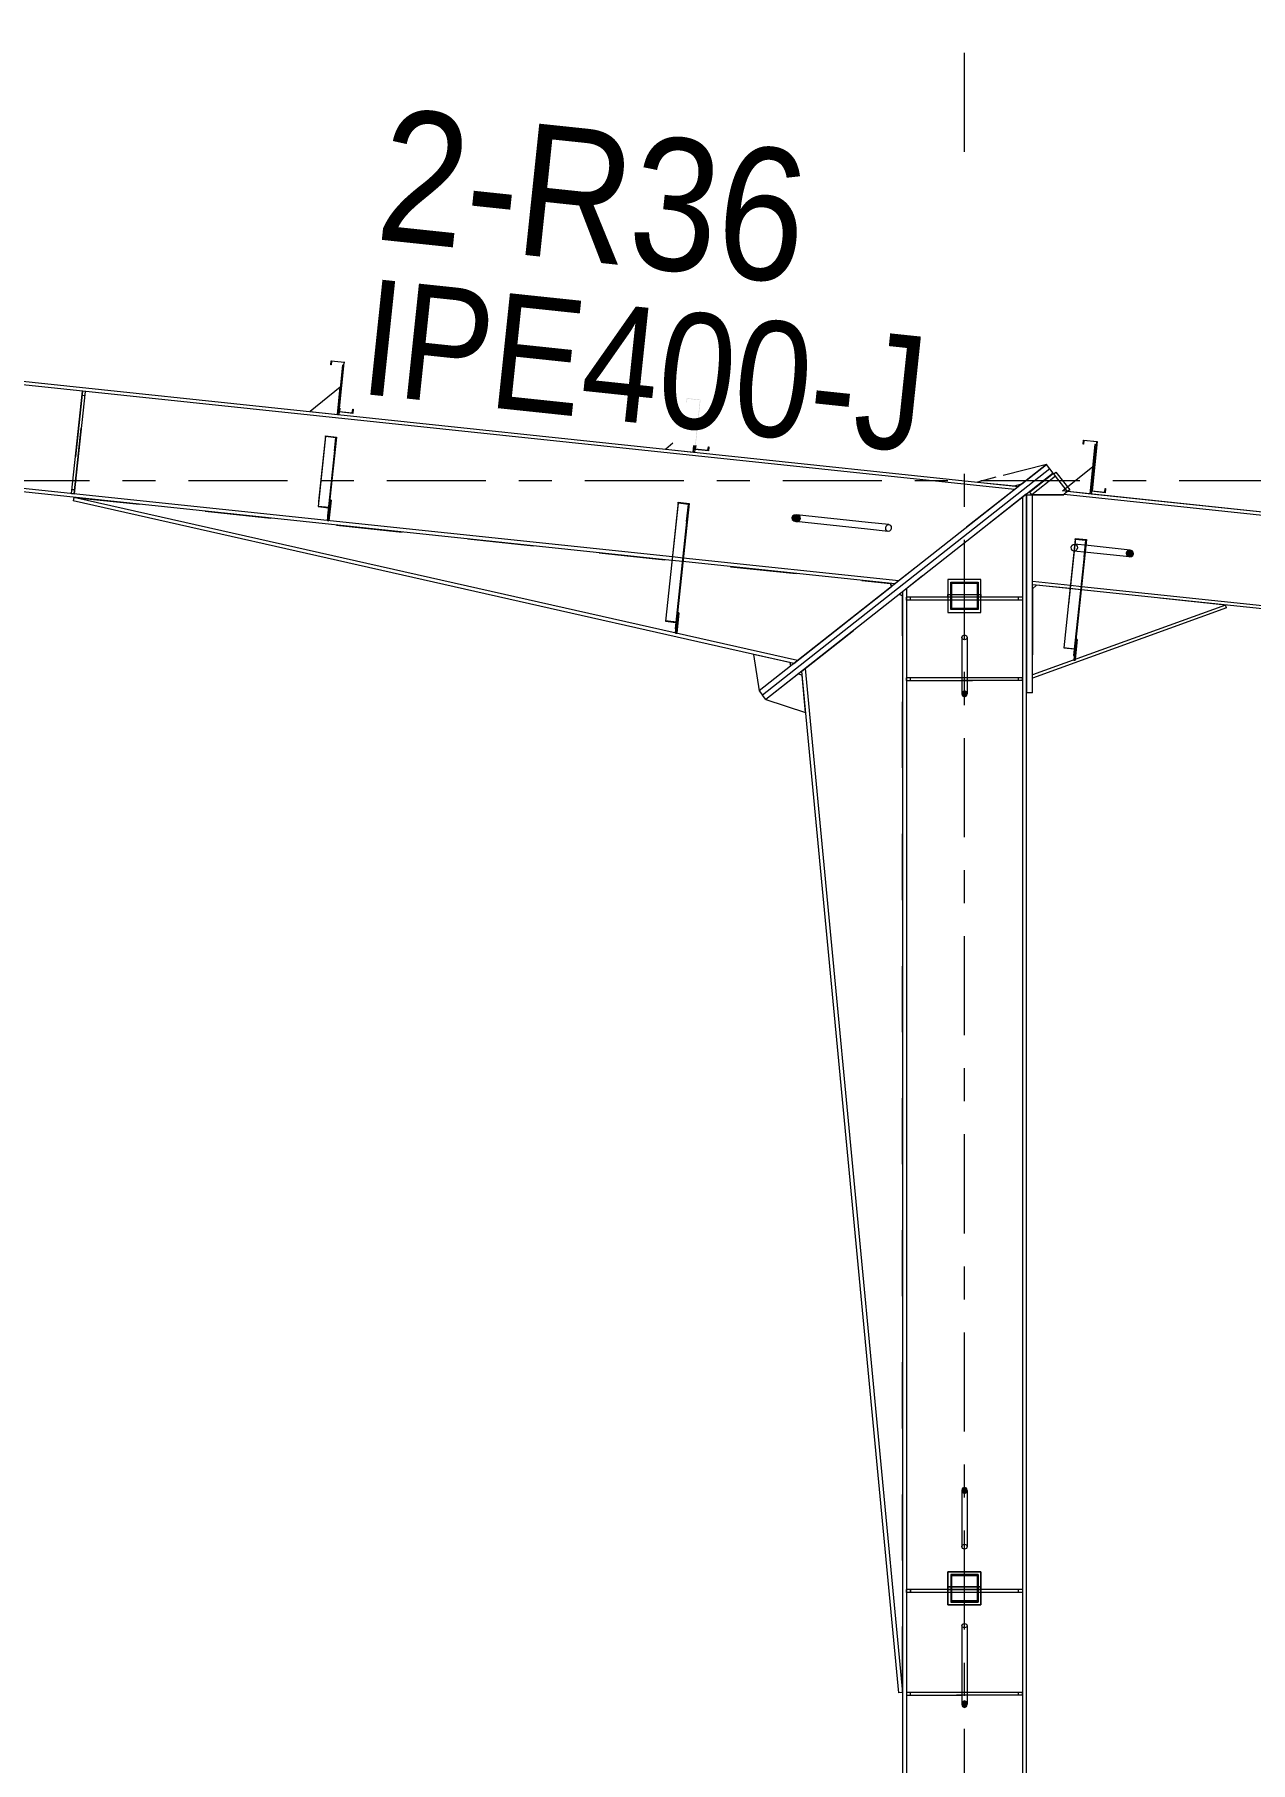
# Model space of a CAD drawing. Header units: millimetres. Extents: x -49 to 773, y -82 to 492.
# Drawn here: x 411.4 to 448.2, y 386.9 to 439.3 of the extents above; entities that cross this region are included whole.
import ezdxf

# ---------------------------------------------------------------- set-up
doc = ezdxf.new("R2010")
doc.units = ezdxf.units.MM
for name, pattern in [('XKITLINE00', [0]), ('XKITLINE02', [4, 2, -2]), ('XKITLINE03', [6, 3, -1, 1, -1])]:
    doc.linetypes.add(name, pattern=pattern)
for name, color, linetype, lineweight in [('Part', 2, 'Continuous', 0), ('PartMark', 7, 'Continuous', 0), ('S-grid', 1, 'Continuous', 0)]:
    doc.layers.add(name, color=color, linetype=linetype, lineweight=lineweight)
doc.styles.add('ARIAL', font='ARIAL.TTF')

# ---------------------------------------------------------------- blocks, each defined once
blk = doc.blocks.new('*A394')
at = {"layer": 'Part'}
h = blk.add_hatch(color=3, dxfattribs=at)
h.paths.add_polyline_path([(439.144, 421.842), (439.144, 422.675), (439.977, 422.675), (439.977, 421.842)], flags=17)
h.paths.add_polyline_path([(439.177, 422.642), (439.177, 421.875), (439.944, 421.875), (439.944, 422.642)])
blk = doc.blocks.new('*A396')
at = {"layer": 'Part'}
blk.add_hatch(color=3, dxfattribs=at).paths.add_polyline_path([(430.884, 425.064), (430.887, 425.092), (431.219, 425.057), (431.161, 424.509), (431.144, 424.51), (431.199, 425.031)], flags=17)
blk = doc.blocks.new('*A397')
at = {"layer": 'Part'}
blk.add_hatch(color=3, dxfattribs=at).paths.add_polyline_path([(420.204, 427.082), (420.206, 427.103), (420.538, 427.068), (420.493, 426.648), (420.477, 426.65), (420.519, 427.049)], flags=17)
blk = doc.blocks.new('*A398')
at = {"layer": 'Part'}
blk.add_hatch(color=3, dxfattribs=at).paths.add_polyline_path([(442.919, 423.971), (442.922, 423.997), (443.254, 423.962), (443.199, 423.442), (443.182, 423.444), (443.234, 423.938)], flags=17)
blk = doc.blocks.new('*A439')
at = {"layer": 'Part'}
blk.add_hatch(color=3, dxfattribs=at).paths.add_polyline_path([(439.56, 388.796), (439.619, 388.767), (439.644, 388.697), (439.619, 388.628), (439.56, 388.599), (439.501, 388.628), (439.477, 388.697), (439.501, 388.767)], flags=17)
blk = doc.blocks.new('*A446')
at = {"layer": 'Part'}
blk.add_hatch(color=3, dxfattribs=at).paths.add_polyline_path([(443.809, 425.399), (443.821, 425.509), (443.836, 425.507), (443.823, 425.383), (443.408, 425.426), (443.566, 426.92), (443.181, 426.96), (443.17, 426.851), (443.155, 426.852), (443.168, 426.977), (443.582, 426.933), (443.425, 425.44)], flags=17)
blk = doc.blocks.new('*A448')
at = {"layer": 'Part'}
blk.add_hatch(color=3, dxfattribs=at).paths.add_polyline_path([(431.792, 426.667), (431.804, 426.776), (431.819, 426.774), (431.806, 426.65), (431.391, 426.694), (431.549, 428.187), (431.164, 428.228), (431.153, 428.118), (431.138, 428.12), (431.151, 428.244), (431.565, 428.201), (431.408, 426.707)], flags=17)
blk = doc.blocks.new('*A449')
at = {"layer": 'Part'}
blk.add_hatch(color=3, dxfattribs=at).paths.add_polyline_path([(421.019, 427.803), (421.03, 427.912), (421.045, 427.911), (421.032, 427.786), (420.618, 427.83), (420.775, 429.324), (420.391, 429.364), (420.379, 429.255), (420.364, 429.256), (420.378, 429.381), (420.792, 429.337), (420.634, 427.844)], flags=17)
blk = doc.blocks.new('*A450')
at = {"layer": 'Part'}
blk.add_hatch(color=3, dxfattribs=at).paths.add_polyline_path([(439.56, 395.263), (439.619, 395.237), (439.644, 395.172), (439.619, 395.108), (439.56, 395.081), (439.501, 395.108), (439.477, 395.172), (439.501, 395.237)], flags=17)
blk = doc.blocks.new('*A451')
at = {"layer": 'Part'}
blk.add_hatch(color=3, dxfattribs=at).paths.add_polyline_path([(439.56, 419.384), (439.619, 419.358), (439.644, 419.293), (439.619, 419.229), (439.56, 419.202), (439.501, 419.229), (439.477, 419.293), (439.501, 419.358)], flags=17)
blk = doc.blocks.new('*A452')
at = {"layer": 'Part'}
h = blk.add_hatch(color=3, dxfattribs=at)
h.paths.add_polyline_path([(439.144, 391.79), (439.144, 392.623), (439.977, 392.623), (439.977, 391.79)], flags=17)
h.paths.add_polyline_path([(439.177, 392.59), (439.177, 391.823), (439.944, 391.823), (439.944, 392.59)])
blk = doc.blocks.new('*A457')
at = {"layer": 'Part'}
blk.add_hatch(color=3, dxfattribs=at).paths.add_polyline_path([(431.792, 426.667), (431.804, 426.776), (431.819, 426.774), (431.806, 426.65), (431.391, 426.694), (431.549, 428.187), (431.164, 428.228), (431.153, 428.118), (431.138, 428.12), (431.151, 428.244), (431.565, 428.201), (431.408, 426.707)], flags=17)
blk = doc.blocks.new('*A458')
at = {"layer": 'Part'}
blk.add_hatch(color=3, dxfattribs=at).paths.add_polyline_path([(421.019, 427.803), (421.03, 427.912), (421.045, 427.911), (421.032, 427.786), (420.618, 427.83), (420.775, 429.324), (420.391, 429.364), (420.379, 429.255), (420.364, 429.256), (420.378, 429.381), (420.792, 429.337), (420.634, 427.844)], flags=17)
blk = doc.blocks.new('*A459')
at = {"layer": 'Part'}
blk.add_hatch(color=3, dxfattribs=at).paths.add_polyline_path([(443.809, 425.399), (443.821, 425.509), (443.836, 425.507), (443.823, 425.383), (443.408, 425.426), (443.566, 426.92), (443.181, 426.96), (443.17, 426.851), (443.155, 426.852), (443.168, 426.977), (443.582, 426.933), (443.425, 425.44)], flags=17)
blk = doc.blocks.new('*A461')
at = {"layer": 'Part'}
blk.add_hatch(color=3, dxfattribs=at).paths.add_polyline_path([(434.536, 424.693), (434.58, 424.65), (434.592, 424.597), (434.569, 424.547), (434.518, 424.514), (434.451, 424.507), (434.388, 424.527), (434.344, 424.57), (434.332, 424.624), (434.355, 424.674), (434.407, 424.707), (434.473, 424.714)], flags=17)
blk = doc.blocks.new('*A465')
at = {"layer": 'Part'}
blk.add_hatch(color=3, dxfattribs=at).paths.add_polyline_path([(444.638, 423.628), (444.675, 423.585), (444.685, 423.532), (444.664, 423.482), (444.619, 423.448), (444.561, 423.44), (444.505, 423.46), (444.468, 423.502), (444.458, 423.556), (444.479, 423.606), (444.524, 423.64), (444.582, 423.648)], flags=17)
blk = doc.blocks.new('*A1512')
at = {"layer": 'S-grid', "color": 1, "linetype": 'XKITLINE03', "lineweight": 0}
blk.add_line((2.06, 425.748), (484.241, 425.748), dxfattribs=at)
blk = doc.blocks.new('*A1517')
at = {"layer": 'Part', "color": 7, "linetype": 'XKITLINE02', "lineweight": 0}
for p, q in [((442.318, 425.887), (441.602, 425.323)), ((442.687, 425.418), (442.318, 425.887)), ((442.687, 425.418), (442.586, 425.337)), ((441.619, 425.323), (441.602, 425.323))]:
    blk.add_line(p, q, dxfattribs=at)
at = {"layer": 'Part', "color": 2, "linetype": 'XKITLINE00', "lineweight": 0}
for p, q in [((442.569, 425.323), (441.619, 425.323)), ((442.586, 425.337), (442.569, 425.323))]:
    blk.add_line(p, q, dxfattribs=at)
blk = doc.blocks.new('*A1818')
at = {"layer": 'S-grid', "color": 1, "linetype": 'XKITLINE03', "lineweight": 0}
for p, q in [((439.56, 435.703), (439.56, 474.082)), ((439.56, 324.954), (439.56, 425.95))]:
    blk.add_line(p, q, dxfattribs=at)
blk = doc.blocks.new('*A1819')
at = {"layer": 'Part', "color": 2, "linetype": 'XKITLINE00', "lineweight": 0}
for p, q in [((441.076, 425.48), (342.097, 435.92)), ((342.108, 436.027), (441.198, 425.576)), ((430.702, 423.331), (344.845, 432.387)), ((430.713, 423.439), (344.856, 432.495)), ((437.57, 422.716), (431.044, 423.404)), ((437.448, 422.619), (431.033, 423.296))]:
    blk.add_line(p, q, dxfattribs=at)
at = {"layer": 'Part', "color": 7, "linetype": 'XKITLINE02', "lineweight": 0}
for p, q in [((441.198, 425.576), (437.448, 422.619)), ((431.033, 423.296), (430.702, 423.331)), ((431.044, 423.404), (430.713, 423.439))]:
    blk.add_line(p, q, dxfattribs=at)
blk = doc.blocks.new('*A1831')
at = {"layer": 'Part', "color": 2, "linetype": 'XKITLINE00', "lineweight": 0}
for p, q in [((439.144, 421.842), (439.144, 422.675)), ((439.144, 422.675), (439.977, 422.675)), ((439.177, 421.875), (439.177, 422.642)), ((439.177, 422.642), (439.944, 422.642)), ((439.944, 422.642), (439.944, 421.875)), ((439.977, 422.675), (439.977, 421.842)), ((439.977, 421.842), (439.144, 421.842)), ((439.944, 421.875), (439.177, 421.875))]:
    blk.add_line(p, q, dxfattribs=at)
blk = doc.blocks.new('*A1833')
at = {"layer": 'Part', "color": 7, "linetype": 'XKITLINE02', "lineweight": 0}
for p, q in [((442.687, 425.419), (442.586, 425.337)), ((443.399, 425.343), (442.687, 425.419)), ((442.687, 425.419), (442.687, 425.418)), ((441.619, 422.598), (441.619, 425.323)), ((441.619, 425.323), (442.569, 425.323)), ((442.586, 425.337), (442.569, 425.323)), ((452.93, 424.338), (452.06, 424.43)), ((463.703, 423.202), (462.833, 423.294)), ((443.093, 422.443), (442.762, 422.478)), ((443.103, 422.534), (442.772, 422.569)), ((474.477, 422.066), (473.607, 422.157)), ((485.251, 420.929), (484.38, 421.021)), ((496.024, 419.793), (495.154, 419.885)), ((504.335, 418.916), (503.709, 418.982)), ((504.335, 418.916), (503.709, 418.982)), ((504.335, 418.824), (504.133, 418.845)), ((504.335, 418.916), (504.335, 415.983))]:
    blk.add_line(p, q, dxfattribs=at)
at = {"layer": 'Part', "color": 2, "linetype": 'XKITLINE00', "lineweight": 0}
for p, q in [((442.687, 425.418), (442.586, 425.337)), ((503.709, 418.982), (442.687, 425.418)), ((442.586, 425.337), (504.133, 418.845)), ((452.06, 424.43), (443.399, 425.343)), ((462.833, 423.294), (452.93, 424.338)), ((473.607, 422.157), (463.703, 423.202)), ((442.772, 422.569), (441.619, 422.691)), ((442.762, 422.478), (441.619, 422.598)), ((504.335, 415.983), (443.093, 422.443)), ((504.335, 416.076), (443.103, 422.534)), ((484.38, 421.021), (474.477, 422.066)), ((495.154, 419.885), (485.251, 420.929)), ((503.709, 418.982), (496.024, 419.793))]:
    blk.add_line(p, q, dxfattribs=at)
blk = doc.blocks.new('*A1834')
at = {"layer": 'Part', "color": 2, "linetype": 'XKITLINE00', "lineweight": 0}
for p, q in [((412.586, 425.242), (412.562, 425.136)), ((434.393, 420.211), (412.562, 425.136)), ((434.503, 420.298), (412.586, 425.242)), ((434.503, 420.298), (437.35, 422.545)), ((437.324, 422.632), (437.351, 422.543)), ((437.35, 422.545), (437.324, 422.632)), ((437.351, 422.543), (437.35, 422.545))]:
    blk.add_line(p, q, dxfattribs=at)
at = {"layer": 'Part', "color": 7, "linetype": 'XKITLINE02', "lineweight": 0}
for p, q in [((412.586, 425.242), (437.324, 422.632)), ((434.393, 420.211), (437.351, 422.543))]:
    blk.add_line(p, q, dxfattribs=at)
blk = doc.blocks.new('*A1835')
at = {"layer": 'Part', "color": 2, "linetype": 'XKITLINE00', "lineweight": 0}
blk.add_line((430.732, 426.881), (430.513, 426.703), dxfattribs=at)
at = {"layer": 'Part', "color": 7, "linetype": 'XKITLINE02', "lineweight": 0}
for p, q in [((430.513, 426.703), (431.341, 426.615)), ((431.341, 426.615), (431.362, 426.814))]:
    blk.add_line(p, q, dxfattribs=at)
blk = doc.blocks.new('*A1836')
at = {"layer": 'Part', "color": 2, "linetype": 'XKITLINE00', "lineweight": 0}
for p, q in [((430.912, 421.749), (430.846, 421.128)), ((430.87, 421.754), (430.912, 421.749)), ((430.805, 421.132), (430.849, 421.55)), ((430.846, 421.128), (430.805, 421.132))]:
    blk.add_line(p, q, dxfattribs=at)
at = {"layer": 'Part', "color": 7, "linetype": 'XKITLINE02', "lineweight": 0}
for p, q in [((430.849, 421.55), (430.87, 421.754)), ((430.818, 421.256), (430.859, 421.252))]:
    blk.add_line(p, q, dxfattribs=at)
blk = doc.blocks.new('*A1837')
at = {"layer": 'Part', "color": 2, "linetype": 'XKITLINE00', "lineweight": 0}
for p, q in [((431.362, 426.814), (431.341, 426.615)), ((431.391, 426.694), (431.383, 426.611))]:
    blk.add_line(p, q, dxfattribs=at)
at = {"layer": 'Part', "color": 7, "linetype": 'XKITLINE02', "lineweight": 0}
for p, q in [((431.383, 426.611), (431.341, 426.615)), ((431.391, 426.694), (431.404, 426.81))]:
    blk.add_line(p, q, dxfattribs=at)
blk = doc.blocks.new('*A1838')
at = {"layer": 'Part', "color": 7, "linetype": 'XKITLINE02', "lineweight": 0}
for p, q in [((430.87, 421.754), (430.805, 421.132)), ((430.846, 421.128), (430.912, 421.749)), ((430.912, 421.749), (430.87, 421.754)), ((430.818, 421.256), (430.859, 421.252)), ((430.805, 421.132), (430.846, 421.128))]:
    blk.add_line(p, q, dxfattribs=at)
blk = doc.blocks.new('*A1839')
at = {"layer": 'Part', "color": 7, "linetype": 'XKITLINE02', "lineweight": 0}
for p, q in [((430.887, 425.092), (430.507, 421.49)), ((431.199, 425.031), (430.802, 421.266)), ((430.819, 421.265), (431.219, 425.057)), ((430.507, 421.49), (430.822, 421.457)), ((430.508, 421.5), (430.84, 421.465)), ((430.802, 421.266), (430.819, 421.265))]:
    blk.add_line(p, q, dxfattribs=at)
blk = doc.blocks.new('*A1840')
at = {"layer": 'Part', "color": 2, "linetype": 'XKITLINE00', "lineweight": 0}
for p, q in [((430.884, 425.064), (430.507, 421.49)), ((431.219, 425.057), (430.849, 421.55)), ((430.884, 425.064), (430.887, 425.092)), ((431.199, 425.031), (430.884, 425.064)), ((430.887, 425.092), (431.219, 425.057)), ((431.144, 424.51), (431.199, 425.031)), ((431.144, 424.51), (430.802, 421.266)), ((431.144, 424.51), (431.161, 424.509)), ((430.507, 421.49), (430.822, 421.457)), ((430.802, 421.266), (430.819, 421.265))]:
    blk.add_line(p, q, dxfattribs=at)
at = {"layer": 'Part', "color": 7, "linetype": 'XKITLINE02', "lineweight": 0}
for p, q in [((430.84, 421.465), (430.508, 421.5)), ((430.849, 421.55), (430.819, 421.265))]:
    blk.add_line(p, q, dxfattribs=at)
blk = doc.blocks.new('*A1841')
at = {"layer": 'Part', "color": 2, "linetype": 'XKITLINE00', "lineweight": 0}
blk.add_line((420.655, 428.58), (419.739, 427.839), dxfattribs=at)
at = {"layer": 'Part', "color": 7, "linetype": 'XKITLINE02', "lineweight": 0}
for p, q in [((420.568, 427.752), (420.655, 428.58)), ((419.739, 427.839), (420.568, 427.752))]:
    blk.add_line(p, q, dxfattribs=at)
blk = doc.blocks.new('*A1842')
at = {"layer": 'Part', "color": 2, "linetype": 'XKITLINE00', "lineweight": 0}
for p, q in [((420.271, 424.54), (420.309, 424.902)), ((420.378, 425.157), (420.312, 424.536)), ((420.336, 425.162), (420.378, 425.157))]:
    blk.add_line(p, q, dxfattribs=at)
at = {"layer": 'Part', "color": 7, "linetype": 'XKITLINE02', "lineweight": 0}
for p, q in [((420.309, 424.902), (420.336, 425.162)), ((420.312, 424.536), (420.271, 424.54)), ((420.284, 424.664), (420.325, 424.66))]:
    blk.add_line(p, q, dxfattribs=at)
blk = doc.blocks.new('*A1843')
at = {"layer": 'Part', "color": 2, "linetype": 'XKITLINE00', "lineweight": 0}
for p, q in [((420.725, 429.243), (420.568, 427.752)), ((420.766, 429.239), (420.725, 429.243)), ((420.618, 427.83), (420.609, 427.747))]:
    blk.add_line(p, q, dxfattribs=at)
at = {"layer": 'Part', "color": 7, "linetype": 'XKITLINE02', "lineweight": 0}
for p, q in [((420.618, 427.83), (420.766, 429.239)), ((420.609, 427.747), (420.568, 427.752))]:
    blk.add_line(p, q, dxfattribs=at)
blk = doc.blocks.new('*A1844')
at = {"layer": 'Part', "color": 7, "linetype": 'XKITLINE02', "lineweight": 0}
for p, q in [((420.336, 425.162), (420.271, 424.54)), ((420.312, 424.536), (420.378, 425.157)), ((420.378, 425.157), (420.336, 425.162)), ((420.271, 424.54), (420.312, 424.536)), ((420.284, 424.664), (420.325, 424.66))]:
    blk.add_line(p, q, dxfattribs=at)
blk = doc.blocks.new('*A1845')
at = {"layer": 'Part', "color": 7, "linetype": 'XKITLINE02', "lineweight": 0}
for p, q in [((420.206, 427.103), (419.98, 424.963)), ((420.519, 427.049), (420.269, 424.682)), ((420.286, 424.68), (420.538, 427.068)), ((419.98, 424.963), (420.295, 424.93)), ((419.982, 424.977), (420.313, 424.942)), ((420.269, 424.682), (420.286, 424.68))]:
    blk.add_line(p, q, dxfattribs=at)
blk = doc.blocks.new('*A1846')
at = {"layer": 'Part', "color": 2, "linetype": 'XKITLINE00', "lineweight": 0}
for p, q in [((420.204, 427.082), (419.98, 424.963)), ((420.204, 427.082), (420.206, 427.103)), ((420.519, 427.049), (420.204, 427.082)), ((420.206, 427.103), (420.538, 427.068)), ((420.538, 427.068), (420.309, 424.902)), ((420.477, 426.65), (420.519, 427.049)), ((420.477, 426.65), (420.269, 424.682)), ((420.493, 426.648), (420.477, 426.65)), ((419.98, 424.963), (420.295, 424.93)), ((420.269, 424.682), (420.286, 424.68))]:
    blk.add_line(p, q, dxfattribs=at)
at = {"layer": 'Part', "color": 7, "linetype": 'XKITLINE02', "lineweight": 0}
for p, q in [((419.982, 424.977), (420.313, 424.942)), ((420.309, 424.902), (420.286, 424.68))]:
    blk.add_line(p, q, dxfattribs=at)
blk = doc.blocks.new('*A1847')
at = {"layer": 'Part', "color": 7, "linetype": 'XKITLINE02', "lineweight": 0}
for p, q in [((434.533, 419.897), (433.544, 419.118)), ((434.749, 418.73), (434.643, 419.85))]:
    blk.add_line(p, q, dxfattribs=at)
at = {"layer": 'Part', "color": 2, "linetype": 'XKITLINE00', "lineweight": 0}
for p, q in [((434.643, 419.85), (434.533, 419.897)), ((433.544, 419.118), (434.749, 418.73))]:
    blk.add_line(p, q, dxfattribs=at)
blk = doc.blocks.new('*A1848')
at = {"layer": 'Part', "color": 2, "linetype": 'XKITLINE00', "lineweight": 0}
for p, q in [((433.174, 420.487), (433.338, 419.379)), ((434.271, 420.239), (434.295, 420.134))]:
    blk.add_line(p, q, dxfattribs=at)
at = {"layer": 'Part', "color": 7, "linetype": 'XKITLINE02', "lineweight": 0}
for p, q in [((434.271, 420.239), (433.174, 420.487)), ((434.295, 420.134), (433.338, 419.379))]:
    blk.add_line(p, q, dxfattribs=at)
blk = doc.blocks.new('*A1849')
at = {"layer": 'Part', "color": 2, "linetype": 'XKITLINE00', "lineweight": 0}
for p, q in [((442.042, 426.241), (433.338, 419.379)), ((442.145, 426.11), (433.441, 419.249)), ((442.145, 426.11), (442.042, 426.241)), ((433.338, 419.379), (433.441, 419.249))]:
    blk.add_line(p, q, dxfattribs=at)
blk = doc.blocks.new('*A1850')
at = {"layer": 'Part', "color": 2, "linetype": 'XKITLINE00', "lineweight": 0}
for p, q in [((442.145, 426.11), (433.441, 419.249)), ((442.248, 425.979), (433.544, 419.118)), ((442.248, 425.979), (442.145, 426.11)), ((433.544, 419.118), (433.441, 419.249))]:
    blk.add_line(p, q, dxfattribs=at)
blk = doc.blocks.new('*A1851')
at = {"layer": 'Part', "color": 2, "linetype": 'XKITLINE00', "lineweight": 0}
for p, q in [((442.912, 420.725), (442.869, 420.316)), ((442.976, 420.933), (442.913, 420.332)), ((442.935, 420.938), (442.976, 420.933))]:
    blk.add_line(p, q, dxfattribs=at)
at = {"layer": 'Part', "color": 7, "linetype": 'XKITLINE02', "lineweight": 0}
for p, q in [((442.912, 420.725), (442.935, 420.938)), ((442.911, 420.312), (442.869, 420.316)), ((442.882, 420.441), (442.924, 420.436)), ((442.913, 420.332), (442.911, 420.312))]:
    blk.add_line(p, q, dxfattribs=at)
blk = doc.blocks.new('*A1852')
at = {"layer": 'Part', "color": 2, "linetype": 'XKITLINE00', "lineweight": 0}
for p, q in [((443.515, 426.84), (443.358, 425.348)), ((443.557, 426.835), (443.515, 426.84)), ((443.408, 425.426), (443.399, 425.343)), ((443.399, 425.343), (443.358, 425.348))]:
    blk.add_line(p, q, dxfattribs=at)
at = {"layer": 'Part', "color": 7, "linetype": 'XKITLINE02', "lineweight": 0}
blk.add_line((443.408, 425.426), (443.557, 426.835), dxfattribs=at)
blk = doc.blocks.new('*A1853')
at = {"layer": 'Part', "color": 2, "linetype": 'XKITLINE00', "lineweight": 0}
for p, q in [((442.919, 423.971), (442.573, 420.684)), ((443.254, 423.962), (442.912, 420.725)), ((442.919, 423.971), (442.922, 423.997)), ((443.234, 423.938), (442.919, 423.971)), ((442.922, 423.997), (443.254, 423.962)), ((443.182, 423.444), (443.234, 423.938)), ((443.182, 423.444), (442.867, 420.45)), ((443.182, 423.444), (443.199, 423.442)), ((442.573, 420.684), (442.888, 420.651)), ((442.867, 420.45), (442.883, 420.449))]:
    blk.add_line(p, q, dxfattribs=at)
at = {"layer": 'Part', "color": 7, "linetype": 'XKITLINE02', "lineweight": 0}
for p, q in [((442.574, 420.695), (442.905, 420.66)), ((442.883, 420.449), (442.912, 420.725))]:
    blk.add_line(p, q, dxfattribs=at)
blk = doc.blocks.new('*A1854')
at = {"layer": 'Part', "color": 2, "linetype": 'XKITLINE00', "lineweight": 0}
for p, q in [((442.682, 425.559), (443.445, 426.177)), ((443.358, 425.348), (442.687, 425.419))]:
    blk.add_line(p, q, dxfattribs=at)
at = {"layer": 'Part', "color": 7, "linetype": 'XKITLINE02', "lineweight": 0}
for p, q in [((443.445, 426.177), (443.358, 425.348)), ((442.529, 425.435), (442.682, 425.559)), ((442.687, 425.419), (442.529, 425.435))]:
    blk.add_line(p, q, dxfattribs=at)
blk = doc.blocks.new('*A1855')
at = {"layer": 'Part', "color": 2, "linetype": 'XKITLINE00', "lineweight": 0}
for p, q in [((442.042, 426.241), (440.73, 425.905)), ((440.511, 425.849), (439.955, 425.707)), ((441.073, 425.589), (441.296, 425.653))]:
    blk.add_line(p, q, dxfattribs=at)
at = {"layer": 'Part', "color": 7, "linetype": 'XKITLINE02', "lineweight": 0}
for p, q in [((441.296, 425.653), (442.042, 426.241)), ((439.955, 425.707), (441.073, 425.589))]:
    blk.add_line(p, q, dxfattribs=at)
blk = doc.blocks.new('*A1856')
at = {"layer": 'Part', "color": 2, "linetype": 'XKITLINE00', "lineweight": 0}
for p, q in [((439.06, 422.217), (437.802, 422.217)), ((437.802, 422.134), (437.802, 422.217)), ((439.06, 422.134), (437.802, 422.134)), ((441.319, 422.217), (440.06, 422.217)), ((441.319, 422.134), (440.06, 422.134)), ((441.319, 422.217), (441.319, 422.134))]:
    blk.add_line(p, q, dxfattribs=at)
at = {"layer": 'Part', "color": 7, "linetype": 'XKITLINE02', "lineweight": 0}
for p, q in [((437.927, 422.134), (437.927, 422.217)), ((440.06, 422.217), (439.06, 422.217)), ((440.06, 422.134), (439.06, 422.134)), ((441.194, 422.134), (441.194, 422.217))]:
    blk.add_line(p, q, dxfattribs=at)
blk = doc.blocks.new('*A1857')
at = {"layer": 'Part', "color": 7, "linetype": 'XKITLINE02', "lineweight": 0}
for p, q in [((439.06, 422.217), (439.06, 422.3)), ((439.06, 422.3), (440.06, 422.3)), ((440.06, 422.3), (440.06, 422.217)), ((440.06, 422.217), (439.06, 422.217))]:
    blk.add_line(p, q, dxfattribs=at)
blk = doc.blocks.new('*A1858')
at = {"layer": 'Part', "color": 2, "linetype": 'XKITLINE00', "lineweight": 0}
for p, q in [((440.06, 422.759), (439.06, 422.759)), ((439.06, 422.759), (439.06, 421.759)), ((440.06, 421.759), (440.06, 422.759)), ((439.06, 421.759), (440.06, 421.759))]:
    blk.add_line(p, q, dxfattribs=at)
blk = doc.blocks.new('*A1859')
at = {"layer": 'Part', "color": 7, "linetype": 'XKITLINE02', "lineweight": 0}
for p, q in [((442.935, 420.938), (442.869, 420.316)), ((442.911, 420.312), (442.976, 420.933)), ((442.976, 420.933), (442.935, 420.938)), ((442.869, 420.316), (442.911, 420.312)), ((442.882, 420.441), (442.924, 420.436))]:
    blk.add_line(p, q, dxfattribs=at)
blk = doc.blocks.new('*A1860')
at = {"layer": 'Part', "color": 7, "linetype": 'XKITLINE02', "lineweight": 0}
for p, q in [((442.922, 423.997), (442.573, 420.684)), ((443.234, 423.938), (442.867, 420.45)), ((442.883, 420.449), (443.254, 423.962)), ((442.574, 420.695), (442.905, 420.66)), ((442.573, 420.684), (442.888, 420.651)), ((442.867, 420.45), (442.883, 420.449))]:
    blk.add_line(p, q, dxfattribs=at)
blk = doc.blocks.new('*A1861')
at = {"layer": 'Part', "color": 2, "linetype": 'XKITLINE00', "lineweight": 0}
for p, q in [((439.477, 419.782), (437.802, 419.782)), ((437.802, 419.699), (439.477, 419.699)), ((441.319, 419.782), (439.644, 419.782)), ((441.319, 419.699), (439.644, 419.699))]:
    blk.add_line(p, q, dxfattribs=at)
at = {"layer": 'Part', "color": 7, "linetype": 'XKITLINE02', "lineweight": 0}
for p, q in [((437.802, 419.782), (437.802, 419.699)), ((437.927, 419.699), (437.927, 419.782)), ((439.644, 419.782), (439.477, 419.782)), ((439.644, 419.699), (439.477, 419.699)), ((441.194, 419.699), (441.194, 419.782)), ((441.319, 419.782), (441.319, 419.699))]:
    blk.add_line(p, q, dxfattribs=at)
blk = doc.blocks.new('*A1862')
at = {"layer": 'Part', "color": 7, "linetype": 'XKITLINE02', "lineweight": 0}
for p, q in [((441.319, 419.782), (437.802, 419.782)), ((437.802, 419.699), (437.802, 419.782)), ((437.802, 419.699), (441.319, 419.699)), ((437.927, 419.699), (437.927, 419.782)), ((441.194, 419.699), (441.194, 419.782)), ((441.319, 419.699), (441.319, 419.782))]:
    blk.add_line(p, q, dxfattribs=at)
blk = doc.blocks.new('*A1863')
at = {"layer": 'Part', "color": 2, "linetype": 'XKITLINE00', "lineweight": 0}
for p, q in [((441.452, 419.323), (441.452, 425.323)), ((441.452, 425.323), (441.602, 425.323)), ((441.619, 425.323), (441.603, 425.323)), ((441.619, 419.323), (441.619, 425.323)), ((441.619, 419.323), (441.452, 419.323))]:
    blk.add_line(p, q, dxfattribs=at)
at = {"layer": 'Part', "color": 7, "linetype": 'XKITLINE02', "lineweight": 0}
for p, q in [((441.603, 425.323), (441.602, 425.323)), ((441.602, 425.323), (441.619, 425.323))]:
    blk.add_line(p, q, dxfattribs=at)
blk = doc.blocks.new('*A1864')
at = {"layer": 'Part', "color": 2, "linetype": 'XKITLINE00', "lineweight": 0}
for p, q in [((441.74, 422.586), (441.619, 422.477)), ((447.464, 421.982), (441.619, 419.863)), ((447.495, 421.896), (441.619, 419.765)), ((447.495, 421.896), (447.464, 421.982))]:
    blk.add_line(p, q, dxfattribs=at)
at = {"layer": 'Part', "color": 7, "linetype": 'XKITLINE02', "lineweight": 0}
for p, q in [((441.619, 422.477), (441.619, 419.765)), ((447.464, 421.982), (441.74, 422.586))]:
    blk.add_line(p, q, dxfattribs=at)
blk = doc.blocks.new('*A1865')
at = {"layer": 'Part', "color": 2, "linetype": 'XKITLINE00', "lineweight": 0}
for p, q in [((442.256, 425.965), (441.54, 425.401)), ((442.318, 425.887), (442.256, 425.965)), ((441.602, 425.323), (441.54, 425.401)), ((442.318, 425.887), (441.602, 425.323))]:
    blk.add_line(p, q, dxfattribs=at)
blk = doc.blocks.new('*A1866')
at = {"layer": 'Part', "color": 2, "linetype": 'XKITLINE00', "lineweight": 0}
for p, q in [((442.266, 425.952), (442.332, 426.004)), ((442.332, 426.004), (442.752, 425.47)), ((442.687, 425.418), (442.318, 425.887)), ((442.752, 425.47), (442.687, 425.418))]:
    blk.add_line(p, q, dxfattribs=at)
at = {"layer": 'Part', "color": 7, "linetype": 'XKITLINE02', "lineweight": 0}
blk.add_line((442.318, 425.887), (442.266, 425.952), dxfattribs=at)
blk = doc.blocks.new('*A1972')
at = {"layer": 'Part', "color": 7, "linetype": 'XKITLINE02', "lineweight": 0}
for p, q in [((439.477, 391.074), (439.501, 391.124)), ((439.477, 391.074), (439.477, 390.516)), ((439.501, 391.024), (439.477, 391.074)), ((439.501, 391.124), (439.56, 391.145)), ((439.56, 391.004), (439.501, 391.024)), ((439.56, 391.145), (439.619, 391.124)), ((439.619, 391.024), (439.56, 391.004)), ((439.619, 391.124), (439.644, 391.074)), ((439.644, 391.074), (439.619, 391.024)), ((439.644, 391.074), (439.644, 390.516))]:
    blk.add_line(p, q, dxfattribs=at)
at = {"layer": 'Part', "color": 2, "linetype": 'XKITLINE00', "lineweight": 0}
for p, q in [((439.477, 390.516), (439.477, 388.697)), ((439.644, 390.516), (439.644, 388.697)), ((439.56, 388.796), (439.501, 388.767)), ((439.619, 388.767), (439.56, 388.796)), ((439.501, 388.767), (439.477, 388.697)), ((439.477, 388.697), (439.501, 388.628)), ((439.501, 388.628), (439.56, 388.599)), ((439.56, 388.599), (439.619, 388.628)), ((439.644, 388.697), (439.619, 388.767)), ((439.619, 388.628), (439.644, 388.697))]:
    blk.add_line(p, q, dxfattribs=at)
blk = doc.blocks.new('*A1979')
at = {"layer": 'Part', "color": 2, "linetype": 'XKITLINE00', "lineweight": 0}
for p, q in [((443.155, 426.852), (443.168, 426.977)), ((443.168, 426.977), (443.582, 426.933)), ((443.17, 426.851), (443.155, 426.852)), ((443.181, 426.96), (443.17, 426.851)), ((443.566, 426.92), (443.181, 426.96)), ((443.408, 425.426), (443.566, 426.92)), ((443.582, 426.933), (443.425, 425.44)), ((443.823, 425.383), (443.408, 425.426)), ((443.425, 425.44), (443.809, 425.399)), ((443.809, 425.399), (443.821, 425.509)), ((443.821, 425.509), (443.836, 425.507)), ((443.836, 425.507), (443.823, 425.383))]:
    blk.add_line(p, q, dxfattribs=at)
blk = doc.blocks.new('*A1981')
at = {"layer": 'Part', "color": 2, "linetype": 'XKITLINE00', "lineweight": 0}
for p, q in [((431.391, 426.694), (431.404, 426.81)), ((431.806, 426.65), (431.391, 426.694)), ((431.419, 426.808), (431.408, 426.707)), ((431.408, 426.707), (431.792, 426.667)), ((431.792, 426.667), (431.803, 426.768)), ((431.803, 426.768), (431.804, 426.776)), ((431.804, 426.776), (431.819, 426.774)), ((431.818, 426.766), (431.806, 426.65)), ((431.819, 426.774), (431.818, 426.766))]:
    blk.add_line(p, q, dxfattribs=at)
blk = doc.blocks.new('*A1982')
at = {"layer": 'Part', "color": 2, "linetype": 'XKITLINE00', "lineweight": 0}
for p, q in [((420.364, 429.256), (420.378, 429.381)), ((420.379, 429.255), (420.364, 429.256)), ((420.378, 429.381), (420.779, 429.338)), ((420.391, 429.364), (420.379, 429.255)), ((420.775, 429.324), (420.391, 429.364)), ((420.618, 427.83), (420.775, 429.324)), ((420.779, 429.338), (420.792, 429.337)), ((421.032, 427.786), (420.618, 427.83)), ((420.645, 427.945), (420.634, 427.844)), ((420.634, 427.844), (421.019, 427.803)), ((421.019, 427.803), (421.03, 427.904)), ((421.03, 427.912), (421.045, 427.911)), ((421.03, 427.904), (421.03, 427.912)), ((421.045, 427.903), (421.032, 427.786)), ((421.045, 427.911), (421.045, 427.903))]:
    blk.add_line(p, q, dxfattribs=at)
blk = doc.blocks.new('*A1984')
at = {"layer": 'Part', "color": 7, "linetype": 'XKITLINE02', "lineweight": 0}
for p, q in [((441.435, 425.338), (437.685, 422.382)), ((437.802, 422.217), (437.802, 422.134)), ((441.319, 422.217), (441.319, 422.134)), ((437.802, 392.165), (437.802, 392.082)), ((441.319, 392.165), (441.319, 392.082))]:
    blk.add_line(p, q, dxfattribs=at)
at = {"layer": 'Part', "color": 2, "linetype": 'XKITLINE00', "lineweight": 0}
for p, q in [((441.319, 425.246), (441.319, 422.217)), ((441.435, 425.338), (441.435, 350.707)), ((437.685, 422.382), (437.685, 350.707)), ((437.802, 422.474), (437.802, 422.217)), ((437.802, 422.134), (437.802, 392.165)), ((441.319, 422.134), (441.319, 392.165)), ((437.802, 392.082), (437.802, 350.707)), ((441.319, 392.082), (441.319, 350.707))]:
    blk.add_line(p, q, dxfattribs=at)
blk = doc.blocks.new('*A1985')
at = {"layer": 'Part', "color": 2, "linetype": 'XKITLINE00', "lineweight": 0}
for p, q in [((439.501, 395.237), (439.477, 395.172)), ((439.477, 395.172), (439.477, 393.89)), ((439.477, 395.172), (439.501, 395.108)), ((439.56, 395.263), (439.501, 395.237)), ((439.501, 395.108), (439.56, 395.081)), ((439.619, 395.237), (439.56, 395.263)), ((439.56, 395.081), (439.619, 395.108)), ((439.644, 395.172), (439.619, 395.237)), ((439.619, 395.108), (439.644, 395.172)), ((439.644, 395.172), (439.644, 393.89))]:
    blk.add_line(p, q, dxfattribs=at)
at = {"layer": 'Part', "color": 7, "linetype": 'XKITLINE02', "lineweight": 0}
for p, q in [((439.477, 393.89), (439.477, 393.467)), ((439.477, 393.467), (439.501, 393.52)), ((439.501, 393.52), (439.56, 393.543)), ((439.56, 393.543), (439.619, 393.52)), ((439.619, 393.52), (439.644, 393.467)), ((439.644, 393.89), (439.644, 393.467)), ((439.501, 393.413), (439.477, 393.467)), ((439.56, 393.391), (439.501, 393.413)), ((439.619, 393.413), (439.56, 393.391)), ((439.644, 393.467), (439.619, 393.413))]:
    blk.add_line(p, q, dxfattribs=at)
blk = doc.blocks.new('*A1986')
at = {"layer": 'Part', "color": 7, "linetype": 'XKITLINE02', "lineweight": 0}
for p, q in [((439.477, 420.999), (439.501, 421.053)), ((439.477, 420.999), (439.477, 420.575)), ((439.501, 420.945), (439.477, 420.999)), ((439.501, 421.053), (439.56, 421.075)), ((439.56, 420.923), (439.501, 420.945)), ((439.56, 421.075), (439.619, 421.053)), ((439.619, 420.945), (439.56, 420.923)), ((439.619, 421.053), (439.644, 420.999)), ((439.644, 420.999), (439.619, 420.945)), ((439.644, 420.999), (439.644, 420.575))]:
    blk.add_line(p, q, dxfattribs=at)
at = {"layer": 'Part', "color": 2, "linetype": 'XKITLINE00', "lineweight": 0}
for p, q in [((439.477, 420.575), (439.477, 419.293)), ((439.644, 420.575), (439.644, 419.293)), ((439.501, 419.358), (439.477, 419.293)), ((439.477, 419.293), (439.501, 419.229)), ((439.56, 419.384), (439.501, 419.358)), ((439.501, 419.229), (439.56, 419.202)), ((439.619, 419.358), (439.56, 419.384)), ((439.56, 419.202), (439.619, 419.229)), ((439.644, 419.293), (439.619, 419.358)), ((439.619, 419.229), (439.644, 419.293))]:
    blk.add_line(p, q, dxfattribs=at)
blk = doc.blocks.new('*A1987')
at = {"layer": 'Part', "color": 7, "linetype": 'XKITLINE02', "lineweight": 0}
for p, q in [((434.631, 419.975), (437.588, 422.306)), ((437.588, 422.306), (437.685, 422.26)), ((437.685, 389.049), (437.685, 422.26)), ((437.685, 422.26), (437.685, 422.26)), ((437.685, 389.049), (437.685, 422.26)), ((437.685, 422.26), (437.685, 422.26))]:
    blk.add_line(p, q, dxfattribs=at)
at = {"layer": 'Part', "color": 2, "linetype": 'XKITLINE00', "lineweight": 0}
for p, q in [((437.685, 422.26), (437.588, 422.306)), ((437.569, 389.038), (434.631, 419.975)), ((434.74, 420.061), (437.685, 389.049)), ((437.685, 389.049), (437.569, 389.038))]:
    blk.add_line(p, q, dxfattribs=at)
blk = doc.blocks.new('*A1988')
at = {"layer": 'Part', "color": 2, "linetype": 'XKITLINE00', "lineweight": 0}
for p, q in [((439.144, 392.623), (439.144, 391.79)), ((439.144, 392.623), (439.977, 392.623)), ((439.177, 391.823), (439.177, 392.59)), ((439.177, 392.59), (439.944, 392.59)), ((439.944, 392.59), (439.944, 391.823)), ((439.977, 392.623), (439.977, 391.79)), ((439.977, 391.79), (439.144, 391.79)), ((439.944, 391.823), (439.177, 391.823))]:
    blk.add_line(p, q, dxfattribs=at)
blk = doc.blocks.new('*A1990')
at = {"layer": 'Part', "color": 7, "linetype": 'XKITLINE02', "lineweight": 0}
for p, q in [((441.319, 389.049), (437.802, 389.049)), ((437.802, 389.049), (437.802, 388.965)), ((441.319, 388.965), (437.802, 388.965)), ((437.927, 388.965), (437.927, 389.049)), ((441.194, 388.965), (441.194, 389.049)), ((441.319, 388.965), (441.319, 389.049))]:
    blk.add_line(p, q, dxfattribs=at)
blk = doc.blocks.new('*A1991')
at = {"layer": 'Part', "color": 2, "linetype": 'XKITLINE00', "lineweight": 0}
for p, q in [((439.477, 389.049), (437.802, 389.049)), ((437.802, 388.965), (439.477, 388.965)), ((441.319, 389.049), (439.644, 389.049)), ((441.319, 388.965), (439.644, 388.965))]:
    blk.add_line(p, q, dxfattribs=at)
at = {"layer": 'Part', "color": 7, "linetype": 'XKITLINE02', "lineweight": 0}
for p, q in [((437.802, 389.049), (437.802, 388.965)), ((437.927, 388.965), (437.927, 389.049)), ((439.644, 389.049), (439.477, 389.049)), ((439.644, 388.965), (439.477, 388.965)), ((441.194, 388.965), (441.194, 389.049)), ((441.319, 389.049), (441.319, 388.965))]:
    blk.add_line(p, q, dxfattribs=at)
blk = doc.blocks.new('*A1992')
at = {"layer": 'Part', "color": 2, "linetype": 'XKITLINE00', "lineweight": 0}
for p, q in [((439.06, 392.165), (437.802, 392.165)), ((437.802, 392.082), (437.802, 392.165)), ((439.06, 392.082), (437.802, 392.082)), ((441.319, 392.165), (440.06, 392.165)), ((441.319, 392.082), (440.06, 392.082)), ((441.319, 392.165), (441.319, 392.082))]:
    blk.add_line(p, q, dxfattribs=at)
at = {"layer": 'Part', "color": 7, "linetype": 'XKITLINE02', "lineweight": 0}
for p, q in [((437.927, 392.082), (437.927, 392.165)), ((440.06, 392.165), (439.06, 392.165)), ((440.06, 392.082), (439.06, 392.082)), ((441.194, 392.082), (441.194, 392.165))]:
    blk.add_line(p, q, dxfattribs=at)
blk = doc.blocks.new('*A1993')
at = {"layer": 'Part', "color": 7, "linetype": 'XKITLINE02', "lineweight": 0}
for p, q in [((439.06, 392.165), (439.06, 392.248)), ((439.06, 392.248), (440.06, 392.248)), ((440.06, 392.165), (439.06, 392.165)), ((440.06, 392.248), (440.06, 392.165))]:
    blk.add_line(p, q, dxfattribs=at)
blk = doc.blocks.new('*A1994')
at = {"layer": 'Part', "color": 2, "linetype": 'XKITLINE00', "lineweight": 0}
for p, q in [((440.06, 392.707), (439.06, 392.707)), ((439.06, 392.707), (439.06, 391.707)), ((440.06, 391.707), (440.06, 392.707)), ((439.06, 391.707), (440.06, 391.707))]:
    blk.add_line(p, q, dxfattribs=at)
blk = doc.blocks.new('*A1995')
at = {"layer": 'Part', "color": 7, "linetype": 'XKITLINE02', "lineweight": 0}
for p, q in [((441.319, 392.165), (437.802, 392.165)), ((437.802, 392.082), (437.802, 392.165)), ((441.319, 392.082), (437.802, 392.082)), ((437.927, 392.165), (437.927, 392.082)), ((441.194, 392.082), (441.194, 392.165)), ((441.319, 392.165), (441.319, 392.082))]:
    blk.add_line(p, q, dxfattribs=at)
blk = doc.blocks.new('*A1996')
at = {"layer": 'Part', "color": 7, "linetype": 'XKITLINE02', "lineweight": 0}
for p, q in [((439.06, 392.248), (439.06, 392.165)), ((440.06, 392.248), (439.06, 392.248)), ((439.06, 392.165), (440.06, 392.165)), ((440.06, 392.165), (440.06, 392.248))]:
    blk.add_line(p, q, dxfattribs=at)
blk = doc.blocks.new('*A1997')
at = {"layer": 'Part', "color": 7, "linetype": 'XKITLINE02', "lineweight": 0}
for p, q in [((439.06, 392.707), (440.06, 392.707)), ((439.06, 391.707), (439.06, 392.707)), ((440.06, 392.707), (440.06, 391.707)), ((440.06, 391.707), (439.06, 391.707))]:
    blk.add_line(p, q, dxfattribs=at)
blk = doc.blocks.new('*A2010')
at = {"layer": 'Part', "color": 2, "linetype": 'XKITLINE00', "lineweight": 0}
for p, q in [((431.391, 426.694), (431.404, 426.81)), ((431.806, 426.65), (431.391, 426.694)), ((431.419, 426.808), (431.408, 426.707)), ((431.408, 426.707), (431.792, 426.667)), ((431.792, 426.667), (431.803, 426.768)), ((431.803, 426.768), (431.804, 426.776)), ((431.804, 426.776), (431.819, 426.774)), ((431.818, 426.766), (431.806, 426.65)), ((431.819, 426.774), (431.818, 426.766))]:
    blk.add_line(p, q, dxfattribs=at)
blk = doc.blocks.new('*A2011')
at = {"layer": 'Part', "color": 2, "linetype": 'XKITLINE00', "lineweight": 0}
for p, q in [((420.364, 429.256), (420.378, 429.381)), ((420.379, 429.255), (420.364, 429.256)), ((420.378, 429.381), (420.779, 429.338)), ((420.391, 429.364), (420.379, 429.255)), ((420.775, 429.324), (420.391, 429.364)), ((420.618, 427.83), (420.775, 429.324)), ((420.779, 429.338), (420.792, 429.337)), ((421.032, 427.786), (420.618, 427.83)), ((420.645, 427.945), (420.634, 427.844)), ((420.634, 427.844), (421.019, 427.803)), ((421.019, 427.803), (421.03, 427.904)), ((421.03, 427.912), (421.045, 427.911)), ((421.03, 427.904), (421.03, 427.912)), ((421.045, 427.903), (421.032, 427.786)), ((421.045, 427.911), (421.045, 427.903))]:
    blk.add_line(p, q, dxfattribs=at)
blk = doc.blocks.new('*A2012')
at = {"layer": 'Part', "color": 2, "linetype": 'XKITLINE00', "lineweight": 0}
for p, q in [((443.155, 426.852), (443.168, 426.977)), ((443.168, 426.977), (443.582, 426.933)), ((443.17, 426.851), (443.155, 426.852)), ((443.181, 426.96), (443.17, 426.851)), ((443.566, 426.92), (443.181, 426.96)), ((443.408, 425.426), (443.566, 426.92)), ((443.582, 426.933), (443.425, 425.44)), ((443.823, 425.383), (443.408, 425.426)), ((443.425, 425.44), (443.809, 425.399)), ((443.809, 425.399), (443.821, 425.509)), ((443.821, 425.509), (443.836, 425.507)), ((443.836, 425.507), (443.823, 425.383))]:
    blk.add_line(p, q, dxfattribs=at)
blk = doc.blocks.new('*A2014')
at = {"layer": 'Part', "color": 7, "linetype": 'XKITLINE02', "lineweight": 0}
for p, q in [((439.977, 392.623), (439.144, 392.623)), ((439.144, 392.623), (439.144, 391.79)), ((439.177, 392.59), (439.944, 392.59)), ((439.177, 391.823), (439.177, 392.59)), ((439.944, 392.59), (439.944, 391.823)), ((439.977, 391.79), (439.977, 392.623)), ((439.144, 391.79), (439.977, 391.79)), ((439.944, 391.823), (439.177, 391.823))]:
    blk.add_line(p, q, dxfattribs=at)
blk = doc.blocks.new('*A2015')
at = {"layer": 'Part', "color": 2, "linetype": 'XKITLINE00', "lineweight": 0}
for p, q in [((434.355, 424.674), (434.332, 424.624)), ((434.332, 424.624), (434.344, 424.57)), ((434.344, 424.57), (434.388, 424.527)), ((434.407, 424.707), (434.355, 424.674)), ((434.388, 424.527), (434.451, 424.507)), ((434.473, 424.714), (434.407, 424.707)), ((434.451, 424.507), (434.518, 424.514)), ((436.624, 424.278), (434.451, 424.507)), ((436.645, 424.485), (434.473, 424.714)), ((434.536, 424.693), (434.473, 424.714)), ((434.518, 424.514), (434.569, 424.547)), ((434.58, 424.65), (434.536, 424.693)), ((434.569, 424.547), (434.592, 424.597)), ((434.592, 424.597), (434.58, 424.65))]:
    blk.add_line(p, q, dxfattribs=at)
at = {"layer": 'Part', "color": 7, "linetype": 'XKITLINE02', "lineweight": 0}
for p, q in [((437.271, 424.419), (436.645, 424.485)), ((437.178, 424.324), (437.194, 424.374)), ((437.194, 424.374), (437.228, 424.409)), ((437.228, 424.409), (437.271, 424.419)), ((437.271, 424.419), (437.311, 424.4)), ((437.311, 424.4), (437.337, 424.359)), ((437.337, 424.359), (437.343, 424.306)), ((437.249, 424.212), (436.624, 424.278)), ((437.183, 424.271), (437.178, 424.324)), ((437.209, 424.23), (437.183, 424.271)), ((437.249, 424.212), (437.209, 424.23)), ((437.292, 424.221), (437.249, 424.212)), ((437.326, 424.256), (437.292, 424.221)), ((437.343, 424.306), (437.326, 424.256))]:
    blk.add_line(p, q, dxfattribs=at)
blk = doc.blocks.new('*A2023')
at = {"layer": 'Part', "color": 2, "linetype": 'XKITLINE00', "lineweight": 0}
for p, q in [((412.514, 425.358), (412.841, 428.458)), ((412.924, 428.449), (412.597, 425.35))]:
    blk.add_line(p, q, dxfattribs=at)
at = {"layer": 'Part', "color": 7, "linetype": 'XKITLINE02', "lineweight": 0}
for p, q in [((412.828, 428.333), (412.911, 428.325)), ((412.924, 428.449), (412.841, 428.458)), ((412.61, 425.474), (412.527, 425.483)), ((412.597, 425.35), (412.514, 425.358))]:
    blk.add_line(p, q, dxfattribs=at)
blk = doc.blocks.new('*A2024')
at = {"layer": 'Part', "color": 7, "linetype": 'XKITLINE02', "lineweight": 0}
for p, q in [((412.841, 428.458), (412.514, 425.358)), ((412.597, 425.35), (412.924, 428.449)), ((412.828, 428.333), (412.911, 428.325)), ((412.924, 428.449), (412.841, 428.458)), ((412.527, 425.483), (412.61, 425.474)), ((412.514, 425.358), (412.597, 425.35))]:
    blk.add_line(p, q, dxfattribs=at)
blk = doc.blocks.new('*A2025')
at = {"layer": 'Part', "color": 7, "linetype": 'XKITLINE02', "lineweight": 0}
for p, q in [((442.793, 423.732), (442.811, 423.782)), ((442.8, 423.678), (442.793, 423.732)), ((442.831, 423.637), (442.8, 423.678)), ((442.811, 423.782), (442.85, 423.816)), ((442.877, 423.618), (442.831, 423.637)), ((442.85, 423.816), (442.898, 423.825)), ((442.925, 423.627), (442.877, 423.618)), ((443.291, 423.574), (442.877, 423.618)), ((443.313, 423.781), (442.898, 423.825)), ((442.898, 423.825), (442.944, 423.806)), ((442.964, 423.661), (442.925, 423.627)), ((442.944, 423.806), (442.975, 423.765)), ((442.982, 423.712), (442.964, 423.661)), ((442.975, 423.765), (442.982, 423.712))]:
    blk.add_line(p, q, dxfattribs=at)
at = {"layer": 'Part', "color": 2, "linetype": 'XKITLINE00', "lineweight": 0}
for p, q in [((444.561, 423.44), (443.291, 423.574)), ((444.582, 423.648), (443.313, 423.781)), ((444.479, 423.606), (444.458, 423.556)), ((444.458, 423.556), (444.468, 423.502)), ((444.468, 423.502), (444.505, 423.46)), ((444.524, 423.64), (444.479, 423.606)), ((444.505, 423.46), (444.561, 423.44)), ((444.582, 423.648), (444.524, 423.64)), ((444.561, 423.44), (444.619, 423.448)), ((444.638, 423.628), (444.582, 423.648)), ((444.619, 423.448), (444.664, 423.482)), ((444.675, 423.585), (444.638, 423.628)), ((444.664, 423.482), (444.685, 423.532)), ((444.685, 423.532), (444.675, 423.585))]:
    blk.add_line(p, q, dxfattribs=at)
blk = doc.blocks.new('*A2065')
at = {"layer": 'PartMark', "color": 3, "style": 'ARIAL', "width": 0.85}
blk.add_text('2-R36', height=4, rotation=-6.0218, dxfattribs=at).set_placement((421.675, 433.065))
at = {"layer": 'PartMark', "color": 7, "style": 'ARIAL', "width": 0.85}
blk.add_text('IPE400-J', height=3.5, rotation=-6.0218, dxfattribs=at).set_placement((421.182, 428.391))

msp = doc.modelspace()

# ---------------------------------------------------------------- block references
at = {"lineweight": 0}
for name in ['*A1818', '*A2065', '*A1819', '*A449', '*A458', '*A1982', '*A2011', '*A1843', '*A1841', '*A2023', '*A2024', '*A448', '*A457', '*A1512', '*A1845', '*A1846', '*A397', '*A446', '*A459', '*A1979', '*A2012', '*A1835', '*A1837', '*A1981', '*A2010', '*A1852', '*A1849', '*A1850', '*A1855', '*A1865', '*A1866', '*A1854', '*A1517', '*A1833', '*A1834', '*A1842', '*A1844', '*A1839', '*A1840', '*A396', '*A1984', '*A1863', '*A461', '*A2015', '*A1853', '*A1860', '*A398', '*A2025', '*A465', '*A1987', '*A1858', '*A1857', '*A394', '*A1831', '*A1864', '*A1836', '*A1838', '*A1856', '*A1986', '*A1851', '*A1859', '*A1848', '*A1847', '*A1861', '*A1862', '*A451', '*A450', '*A1985', '*A1994', '*A1997', '*A452', '*A1988', '*A2014', '*A1992', '*A1995', '*A1993', '*A1996', '*A1972', '*A1990', '*A1991', '*A439']:
    msp.add_blockref(name, (0, 0), dxfattribs=at)

doc.saveas('drawing.dxf')
